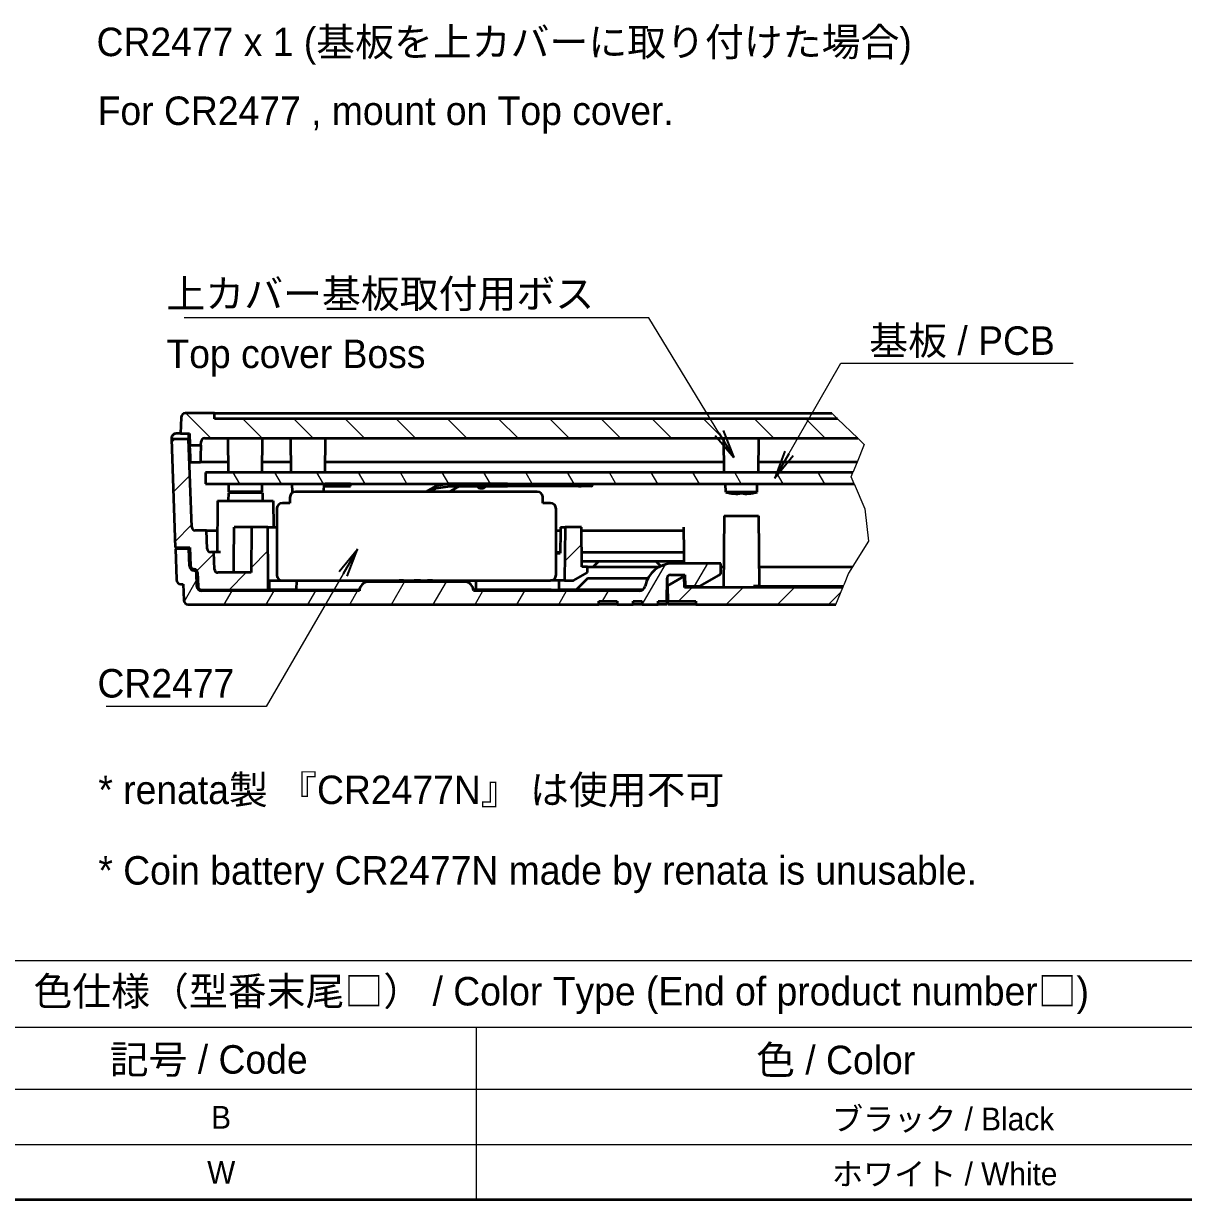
# Model space of a CAD drawing. Header units: millimetres. Extents: x 0 to 2180, y 0 to 422.
# Drawn here: x 158 to 310.6, y 0 to 154.8 of the extents above; entities that cross this region are included whole.
import ezdxf

# ---------------------------------------------------------------- set-up
doc = ezdxf.new("R2010")
doc.units = ezdxf.units.MM
doc.header["$LTSCALE"] = 1.5
for name, color, linetype, lineweight in [('Border (ISO)', 7, 'Continuous', 35), ('Break Line (JIS)', 7, 'Continuous', 18), ('Hatch (ISO)', 1, 'Continuous', 18), ('Symbol (ISO)', 7, 'Continuous', 18), ('Visible (ISO)', 7, 'Continuous', 35)]:
    doc.layers.add(name, color=color, linetype=linetype, lineweight=lineweight)
doc.styles.add('Note Text (TK)', font='MS PGothic.ttf')
doc.styles.add('Note Text (TK2)', font='MS PGothic.ttf')
doc.dimstyles.new('Default - Method 1b (TK)$7', dxfattribs={"dimscale": 1.5, "dimtxt": 2.5, "dimasz": 2.5, "dimexe": 1, "dimexo": 1.5, "dimgap": 1, "dimtad": 1, "dimrnd": 1e-08, "dimdsep": 46, "dimtxsty": 'Note Text (TK)', "dimblk": 'OPEN', "dimcen": 0.09, "dimdle": 5, "dimclrd": 100, "dimclre": 100, "dimclrt": 7, "dimadec": 1, "dimazin": 1, "dimtfac": 1, "dimtmove": 0, "dimatfit": 3, "dimldrblk": 'OPEN', "dimfxl": 1, "dimtolj": 1, "dimlwd": -1, "dimlwe": -1, "dimarcsym": 0})
pattern_1 = [(45, (-21.75, -12), (-3.367596, 3.367596), [])]

# ---------------------------------------------------------------- blocks, each defined once
blk = doc.blocks.new('図面枠 tk図枠')
at = {"layer": 'Border (ISO)'}
blk.add_line((14.5, 8), (405.5, 8), dxfattribs=at)
blk = doc.blocks.new('テーブル1')
at = {"layer": 'Symbol (ISO)'}
for p, q in [((114.5, 28.98), (224.5, 28.98)), ((114.5, 28.98), (114.5, 23.11)), ((224.5, 28.98), (224.5, 23.11)), ((114.5, 23.11), (224.5, 23.11)), ((114.5, 23.11), (114.5, 17.67)), ((159.5, 23.11), (159.5, 17.67)), ((224.5, 23.11), (224.5, 17.67)), ((114.5, 17.67), (224.5, 17.67)), ((114.5, 17.67), (114.5, 8)), ((159.5, 17.67), (159.5, 8)), ((224.5, 17.67), (224.5, 8)), ((114.5, 12.83), (224.5, 12.83)), ((114.5, 8), (224.5, 8))]:
    blk.add_line(p, q, dxfattribs=at)
at = {"layer": 'Symbol (ISO)', "color": 7, "attachment_point": 7}
for s, insert, char_height, style in [('色仕様（型番末尾□） / Color Type (End of product number□)', (120.67, 24.27), 2.5, 'Note Text (TK)'), ('記号 / Code', (127.36, 18.76), 2.5, 'Note Text (TK)'), ('色 / Color', (184.06, 18.76), 2.5, 'Note Text (TK)'), ('B', (136.26, 14.21), 2, 'Note Text (TK2)'), ('\u3000\u3000\u3000\u3000\u3000\u3000\u3000\u3000\u3000\u3000\u3000ブラック / Black', (160.7, 13.86), 2, 'Note Text (TK2)'), ('W', (135.91, 9.39), 2, 'Note Text (TK2)'), ('\u3000\u3000\u3000\u3000\u3000\u3000\u3000\u3000\u3000\u3000\u3000ホワイト / White', (160.7, 9.15), 2, 'Note Text (TK2)')]:
    blk.add_mtext(s, dxfattribs=dict(at, insert=insert, char_height=char_height, style=style))
blk = doc.blocks.new('_Open')
at = {"color": 0, "linetype": 'ByBlock', "lineweight": -2}
for p, q in [((-1, 0.167), (0, 0)), ((-1, -0.167), (0, 0)), ((0, 0), (-1, 0))]:
    blk.add_line(p, q, dxfattribs=at)

msp = doc.modelspace()

# ---------------------------------------------------------------- hatches: boundary and pattern name
at = {"layer": 'Hatch (ISO)'}
h = msp.add_hatch(dxfattribs=at)
h.set_pattern_fill('ANSI31', color=256, scale=38.1, angle=90.00021, style=0)
h.set_pattern_definition([(135.0002, (-21.75, -12), (-3.367584, -3.36761), [])])
edge = h.paths.add_edge_path()
edge.add_line((267.7037, 100.206), (265.066, 102.756))
edge.add_line((265.066, 102.756), (183.0983, 102.756))
edge.add_line((183.0983, 102.756), (183.0721, 103.506))
edge.add_line((183.0721, 103.506), (179.272, 103.506))
edge.add_ellipse((179.272, 102.906), major_axis=(0, 0.6), ratio=1, start_angle=0, end_angle=88)
edge.add_line((178.6724, 102.9269), (178.5983, 100.806))
edge.add_line((178.5983, 100.806), (179.7983, 100.806))
edge.add_line((179.7983, 100.806), (179.8507, 99.306))
edge.add_line((179.8507, 99.306), (181.3019, 99.306))
edge.add_line((181.3019, 99.306), (181.3181, 99.7717))
edge.add_ellipse((181.7678, 99.756), major_axis=(-0.4497, 0.0157), ratio=1, start_angle=272, end_angle=360, ccw=False)
edge.add_line((181.7678, 100.206), (267.7037, 100.206))
h = msp.add_hatch(dxfattribs=at)
h.set_pattern_fill('ANSI31', color=256, scale=38.1, style=0)
h.set_pattern_definition(pattern_1)
edge = h.paths.add_edge_path()
edge.add_line((177.4245, 100.056), (177.9221, 85.806))
edge.add_line((177.9221, 85.806), (179.8459, 85.806))
edge.add_line((179.8459, 85.806), (179.9303, 83.3903))
edge.add_ellipse((180.38, 83.406), major_axis=(-0.4497, -0.0157), ratio=1, start_angle=0, end_angle=88)
edge.add_line((180.38, 82.956), (180.3944, 82.956))
edge.add_ellipse((180.3944, 82.506), major_axis=(0, 0.45), ratio=1, start_angle=272, end_angle=360, ccw=False)
edge.add_line((180.8442, 82.5217), (180.9081, 80.6903))
edge.add_ellipse((181.3578, 80.706), major_axis=(-0.4497, -0.0157), ratio=1, start_angle=0, end_angle=88)
edge.add_line((181.3578, 80.256), (190.1378, 80.256))
edge.add_line((190.1378, 80.256), (190.1483, 81.456))
edge.add_line((190.1483, 81.456), (190.0868, 88.506))
edge.add_line((190.0868, 88.506), (187.9506, 88.506))
edge.add_line((187.9506, 88.506), (187.8983, 82.506))
edge.add_line((187.8983, 82.506), (183.5306, 82.506))
edge.add_ellipse((183.5306, 82.956), major_axis=(0, -0.45), ratio=1, start_angle=272, end_angle=360, ccw=False)
edge.add_line((183.0809, 82.9403), (183.0018, 85.206))
edge.add_line((183.0018, 85.206), (182.5528, 85.206))
edge.add_ellipse((182.5528, 85.656), major_axis=(0, -0.45), ratio=1, start_angle=272, end_angle=360, ccw=False)
edge.add_line((182.1031, 85.6403), (182.0187, 88.056))
edge.add_line((182.0187, 88.056), (180.5295, 88.056))
edge.add_ellipse((180.5295, 88.506), major_axis=(0, -0.45), ratio=1, start_angle=272, end_angle=360, ccw=False)
edge.add_line((180.0797, 88.4903), (179.6758, 100.056))
edge.add_line((179.6758, 100.056), (177.4245, 100.056))
h = msp.add_hatch(dxfattribs=at)
h.set_pattern_fill('ANSI31', color=256, scale=38.1, angle=75.000175, style=0)
h.set_pattern_definition([(120.0002, (-21.75, -12), (-4.12444, -2.38126), [])])
h.paths.add_polyline_path([(267.0736, 95.706), (181.8983, 95.706), (181.8983, 94.206), (197.6483, 94.206), (200.988, 94.206), (214.083, 94.206), (221.6483, 94.206), (267.243, 94.206), (266.8427, 95.137)])
h = msp.add_hatch(dxfattribs=at)
h.set_pattern_fill('ANSI31', color=256, scale=38.1, style=0)
h.set_pattern_definition(pattern_1)
h.paths.add_polyline_path([(229.2098, 88.506), (229.1483, 81.456), (230.3296, 81.456), (232.1483, 82.506), (232.1483, 83.256), (231.3917, 83.256), (231.3459, 88.506)])
h = msp.add_hatch(dxfattribs=at)
h.set_pattern_fill('ANSI31', color=256, scale=38.1, angle=14.999978, style=0)
h.set_pattern_definition([(60, (-21.75, -12), (-4.124445, 2.38125), [])])
edge = h.paths.add_edge_path()
edge.add_ellipse((180.3944, 82.506), major_axis=(0.2998, 0.0105), ratio=1, start_angle=0, end_angle=88)
edge.add_line((180.3944, 82.806), (180.38, 82.806))
edge.add_ellipse((180.38, 83.406), major_axis=(0, -0.6), ratio=1, start_angle=272, end_angle=360, ccw=False)
edge.add_line((179.7804, 83.3851), (179.7011, 85.656))
edge.add_line((179.7011, 85.656), (177.9273, 85.656))
edge.add_line((177.9273, 85.656), (178.0695, 81.5851))
edge.add_ellipse((178.6691, 81.606), major_axis=(-0.5996, -0.0209), ratio=1, start_angle=0, end_angle=88)
edge.add_line((178.6691, 81.006), (178.954, 81.006))
edge.add_line((178.954, 81.006), (179.0281, 78.8851))
edge.add_ellipse((179.6277, 78.906), major_axis=(-0.5996, -0.0209), ratio=1, start_angle=0, end_angle=88)
edge.add_line((179.6277, 78.306), (233.6444, 78.306))
edge.add_line((233.6444, 78.306), (233.6483, 78.756))
edge.add_line((233.6483, 78.756), (236.0483, 78.756))
edge.add_line((236.0483, 78.756), (236.0522, 78.306))
edge.add_line((236.0522, 78.306), (238.1444, 78.306))
edge.add_line((238.1444, 78.306), (238.1483, 78.756))
edge.add_line((238.1483, 78.756), (239.3483, 78.756))
edge.add_line((239.3483, 78.756), (239.3522, 78.306))
edge.add_line((239.3522, 78.306), (241.4444, 78.306))
edge.add_line((241.4444, 78.306), (241.4483, 78.756))
edge.add_line((241.4483, 78.756), (242.5881, 78.756))
edge.add_line((242.5881, 78.756), (242.6143, 81.7599))
edge.add_ellipse((243.0643, 81.756), major_axis=(-0.45, 0.0039), ratio=1, start_angle=270.5, end_angle=360, ccw=False)
edge.add_line((243.0643, 82.206), (244.9733, 82.206))
edge.add_line((244.9733, 82.206), (244.9864, 80.706))
edge.add_line((244.9864, 80.706), (246.9233, 80.706))
edge.add_line((246.9233, 80.706), (249.471, 82.1769))
edge.add_ellipse((249.246, 82.5666), major_axis=(0.225, -0.3897), ratio=1, start_angle=0, end_angle=60.5)
edge.add_line((249.696, 82.5706), (249.6861, 83.706))
edge.add_line((249.6861, 83.706), (243.3953, 83.706))
edge.add_ellipse((243.3953, 79.956), major_axis=(0, 3.75), ratio=1, start_angle=0, end_angle=78.463041)
edge.add_ellipse((238.9862, 80.856), major_axis=(0.7348, -0.15), ratio=1, start_angle=281.536959, end_angle=360, ccw=False)
edge.add_line((238.9862, 80.106), (217.1483, 80.106))
edge.add_line((217.1483, 80.106), (217.1482, 80.1165))
edge.add_ellipse((215.9482, 80.106), major_axis=(1.2, 0.0105), ratio=1, start_angle=0, end_angle=89.5)
edge.add_line((215.9482, 81.306), (203.3483, 81.306))
edge.add_ellipse((203.3483, 80.106), major_axis=(0, 1.2), ratio=1, start_angle=0, end_angle=89.5)
edge.add_line((202.1484, 80.1165), (202.1483, 80.106))
edge.add_line((202.1483, 80.106), (181.3578, 80.106))
edge.add_ellipse((181.3578, 80.706), major_axis=(0, -0.6), ratio=1, start_angle=272, end_angle=360, ccw=False)
edge.add_line((180.7582, 80.6851), (180.6943, 82.5165))
h = msp.add_hatch(dxfattribs=at)
h.set_pattern_fill('ANSI31', color=256, scale=38.1, style=0)
h.set_pattern_definition(pattern_1)
h.paths.add_polyline_path([(264.8178, 78.306), (265.731, 80.556), (244.8983, 80.556), (244.8853, 82.0485), (242.6921, 80.7823), (242.7098, 78.756), (246.3983, 78.756), (246.4022, 78.306)])

# ---------------------------------------------------------------- linework, layer by layer
at = {"layer": 'Break Line (JIS)'}
for p, q in [((264.2902, 103.506), (265.066, 102.756)), ((267.7037, 100.206), (265.066, 102.756)), ((268.5629, 99.3754), (267.6216, 97.056)), ((267.7037, 100.206), (268.153, 99.7717)), ((268.153, 99.7717), (268.5629, 99.3754)), ((267.6216, 97.056), (267.0736, 95.706)), ((266.8427, 95.137), (267.0736, 95.706)), ((267.243, 94.206), (266.8427, 95.137)), ((267.243, 94.206), (268.6648, 90.8987)), ((268.6648, 90.8987), (269.1374, 86.6604)), ((269.1374, 86.6604), (267.2811, 83.6903)), ((267.2811, 83.6903), (267.0096, 83.256)), ((266.4884, 82.422), (265.9073, 80.9903)), ((267.0096, 83.256), (266.4884, 82.422)), ((264.8178, 78.306), (265.731, 80.556)), ((265.7919, 80.706), (265.731, 80.556)), ((265.9073, 80.9903), (265.7919, 80.706))]:
    msp.add_line(p, q, dxfattribs=at)
at = {"layer": 'Visible (ISO)'}
for p, q in [((178.6724, 102.9269), (178.5983, 100.806)), ((183.0721, 103.506), (179.272, 103.506)), ((183.0983, 102.756), (183.0721, 103.506)), ((183.0721, 103.506), (189.3983, 103.506)), ((265.066, 102.756), (183.0983, 102.756)), ((189.3983, 103.506), (264.2902, 103.506)), ((178.5983, 100.806), (178.0196, 100.806)), ((178.5983, 100.806), (179.7983, 100.806)), ((179.6497, 100.806), (179.6699, 100.2269)), ((179.7983, 100.806), (179.8507, 99.306)), ((177.42, 100.1851), (177.4245, 100.056)), ((177.4245, 100.056), (177.9221, 85.806)), ((179.6758, 100.056), (177.4245, 100.056)), ((179.6699, 100.2269), (179.6758, 100.056)), ((180.0797, 88.4903), (179.6758, 100.056)), ((179.8507, 99.306), (181.3019, 99.306)), ((179.904, 97.7798), (179.8507, 99.306)), ((181.3019, 99.306), (181.2486, 97.7798)), ((181.3019, 99.306), (181.3181, 99.7717)), ((181.7678, 100.206), (267.7037, 100.206)), ((184.9376, 95.706), (184.8983, 100.206)), ((189.359, 95.706), (189.3983, 100.206)), ((193.1483, 95.706), (193.109, 100.206)), ((197.6483, 95.706), (197.6876, 100.206)), ((250.1483, 95.706), (250.109, 100.206)), ((254.6483, 95.706), (254.6876, 100.206)), ((179.9292, 97.0579), (179.904, 97.7798)), ((181.2486, 97.7798), (181.2234, 97.0579)), ((179.9294, 97.056), (181.2235, 97.056)), ((184.9258, 97.056), (181.2235, 97.056)), ((189.3983, 97.056), (189.3708, 97.056)), ((193.1365, 97.056), (189.3983, 97.056)), ((250.1365, 97.056), (197.6601, 97.056)), ((267.6216, 97.056), (254.6601, 97.056)), ((267.0736, 95.706), (181.8983, 95.706)), ((181.8983, 95.706), (181.8983, 94.206)), ((181.8983, 94.206), (267.243, 94.206)), ((184.9075, 93.006), (184.8983, 91.956)), ((189.3891, 93.006), (184.9075, 93.006)), ((184.9598, 93.156), (184.9506, 94.206)), ((189.3368, 93.156), (184.9598, 93.156)), ((189.3368, 93.156), (189.3459, 94.206)), ((189.3891, 93.006), (189.3983, 91.956)), ((193.3371, 93.0952), (193.2983, 94.206)), ((193.4525, 93.0952), (193.3371, 93.0952)), ((225.5483, 93.156), (193.7483, 93.156)), ((197.4616, 93.156), (197.4983, 94.206)), ((200.988, 94.206), (197.6483, 94.206)), ((197.6483, 94.206), (197.6483, 93.906)), ((197.6483, 93.906), (200.988, 93.906)), ((200.988, 93.906), (200.988, 94.206)), ((212.2464, 93.9548), (210.8535, 93.156)), ((211.3976, 93.156), (212.2464, 93.6427)), ((213.9168, 94.1943), (212.2464, 93.9548)), ((212.2464, 93.9548), (212.2464, 93.6427)), ((212.2464, 93.6427), (214.0822, 93.9059)), ((213.418, 94.1228), (213.418, 94.206)), ((213.9957, 93.156), (214.9449, 93.7003)), ((221.6483, 94.206), (214.083, 94.206)), ((214.083, 93.906), (221.6483, 93.906)), ((221.6483, 93.906), (221.6483, 94.206)), ((221.9644, 93.906), (221.6483, 93.906)), ((223.3622, 93.906), (221.9644, 93.906)), ((224.6877, 93.906), (223.3622, 93.906)), ((224.6877, 93.906), (224.6877, 94.206)), ((230.5775, 93.906), (224.6877, 93.906)), ((230.9525, 93.906), (230.5775, 93.906)), ((230.9525, 93.906), (231.3275, 93.906)), ((232.6253, 93.906), (231.3275, 93.906)), ((250.3371, 93.0952), (250.2983, 94.206)), ((254.4595, 93.0952), (250.3371, 93.0952)), ((250.9037, 92.9823), (250.9123, 92.9823)), ((252.1769, 92.9823), (252.6196, 92.9823)), ((253.8843, 92.9823), (253.8929, 92.9823)), ((254.4595, 93.0952), (254.4983, 94.206)), ((183.4808, 91.956), (183.4218, 85.206)), ((183.4808, 91.956), (190.8158, 91.956)), ((190.8158, 91.956), (190.8459, 88.506)), ((192.9983, 91.656), (192.0233, 91.656)), ((192.9983, 92.406), (192.9983, 91.656)), ((226.2983, 91.656), (226.2983, 92.406)), ((227.2733, 91.656), (226.2983, 91.656)), ((191.2733, 90.906), (191.2733, 82.206)), ((228.0233, 82.206), (228.0233, 90.906)), ((250.1483, 90.006), (250.0658, 80.556)), ((250.1483, 90.006), (254.6483, 90.006)), ((254.6483, 90.006), (254.7294, 80.706)), ((187.1719, 88.506), (185.6719, 88.506)), ((187.9506, 88.506), (187.1719, 88.506)), ((187.9506, 88.506), (187.8983, 82.506)), ((190.0868, 88.506), (187.9506, 88.506)), ((190.1483, 81.456), (190.0868, 88.506)), ((190.0868, 88.506), (191.2733, 88.506)), ((228.6003, 88.506), (229.2098, 88.506)), ((229.2098, 88.506), (229.1483, 81.456)), ((231.3459, 88.506), (229.2098, 88.506)), ((231.3917, 83.256), (231.3459, 88.506)), ((244.8328, 88.056), (244.829, 88.4903)), ((182.0187, 88.056), (180.5295, 88.056)), ((182.1031, 85.6403), (182.0187, 88.056)), ((182.0187, 88.056), (183.4467, 88.056)), ((228.0233, 88.056), (228.5958, 88.056)), ((231.3499, 88.056), (244.8328, 88.056)), ((244.8539, 85.6403), (244.8328, 88.056)), ((177.9221, 85.806), (179.8459, 85.806)), ((179.7011, 85.656), (177.9273, 85.656)), ((177.9273, 85.656), (178.0695, 81.5851)), ((179.7804, 83.3851), (179.7011, 85.656)), ((179.7011, 85.656), (179.8511, 85.656)), ((179.8459, 85.806), (179.9303, 83.3903)), ((183.0018, 85.206), (182.5528, 85.206)), ((183.0809, 82.9403), (183.0018, 85.206)), ((183.0096, 85.206), (183.0018, 85.206)), ((183.8566, 85.206), (183.0096, 85.206)), ((228.0233, 85.206), (228.567, 85.206)), ((231.3747, 85.206), (244.8577, 85.206)), ((244.8577, 85.206), (244.8539, 85.6403)), ((244.8682, 84.006), (244.8577, 85.206)), ((179.9087, 84.0073), (179.7587, 84.006)), ((228.0233, 85.056), (228.5655, 85.056)), ((231.3852, 84.006), (233.6483, 84.006)), ((233.6483, 84.006), (232.8983, 83.256)), ((233.6483, 84.006), (241.1483, 84.006)), ((241.1483, 84.006), (241.8031, 83.3512)), ((241.1483, 84.006), (244.8682, 84.006)), ((249.6861, 83.706), (243.3953, 83.706)), ((244.8708, 83.706), (244.8682, 84.006)), ((249.696, 82.5706), (249.6861, 83.706)), ((180.38, 82.956), (180.3944, 82.956)), ((180.3944, 82.806), (180.38, 82.806)), ((180.3944, 82.806), (180.7299, 82.806)), ((180.7582, 80.6851), (180.6943, 82.5165)), ((180.8442, 82.5217), (180.9081, 80.6903)), ((187.8983, 82.506), (183.5306, 82.506)), ((230.3296, 81.456), (232.1483, 82.506)), ((232.1483, 83.256), (231.3917, 83.256)), ((232.1483, 82.506), (232.1483, 83.256)), ((232.1483, 83.256), (241.6141, 83.256)), ((244.8853, 82.0485), (242.6921, 80.7823)), ((243.0643, 82.206), (244.9733, 82.206)), ((244.8839, 82.206), (244.8853, 82.0485)), ((244.8983, 80.556), (244.8853, 82.0485)), ((244.9733, 82.206), (244.9864, 80.706)), ((246.9233, 80.706), (249.471, 82.1769)), ((249.69, 83.256), (250.0894, 83.256)), ((254.7072, 83.256), (267.0096, 83.256)), ((178.6691, 81.006), (178.954, 81.006)), ((178.954, 81.006), (179.0281, 78.8851)), ((190.1378, 80.256), (190.1483, 81.456)), ((190.2646, 81.456), (190.1483, 81.456)), ((190.2646, 81.456), (192.0233, 81.456)), ((192.0233, 81.456), (207.3966, 81.456)), ((193.88, 80.256), (193.8943, 81.456)), ((215.9482, 81.306), (203.3483, 81.306)), ((207.9282, 81.456), (207.3966, 81.456)), ((207.9282, 81.456), (209.3484, 81.456)), ((210.1998, 81.456), (209.3484, 81.456)), ((209.6902, 81.456), (209.6915, 81.306)), ((210.1998, 81.456), (211.1211, 81.456)), ((211.7775, 81.456), (211.1211, 81.456)), ((211.7775, 81.456), (227.2733, 81.456)), ((228.4283, 81.456), (227.2733, 81.456)), ((229.1483, 81.456), (228.4283, 81.456)), ((228.4391, 80.256), (228.4283, 81.456)), ((229.1483, 81.456), (230.3296, 81.456)), ((232.1483, 81.756), (230.6483, 80.256)), ((240.1055, 81.756), (232.1483, 81.756)), ((242.5881, 78.756), (242.6143, 81.7599)), ((242.6836, 81.756), (242.6143, 81.756)), ((242.6921, 80.7823), (242.6836, 81.756)), ((242.6921, 80.7823), (242.7098, 78.756)), ((265.731, 80.556), (244.8983, 80.556)), ((244.9864, 80.706), (246.9233, 80.706)), ((254.7818, 80.706), (254.016, 80.706)), ((254.016, 80.556), (254.016, 80.706)), ((254.7818, 80.706), (258.2411, 80.706)), ((258.2411, 80.556), (258.2411, 80.706)), ((258.2411, 80.706), (259.9637, 80.706)), ((259.9637, 80.556), (259.9637, 80.706)), ((259.9637, 80.706), (261.3885, 80.706)), ((261.3885, 80.706), (261.6712, 80.706)), ((261.3885, 80.556), (261.3885, 80.706)), ((261.6712, 80.706), (261.9026, 80.706)), ((261.6712, 80.556), (261.6712, 80.706)), ((261.9026, 80.706), (262.8796, 80.706)), ((261.9026, 80.556), (261.9026, 80.706)), ((262.8796, 80.556), (262.8796, 80.706)), ((262.8796, 80.706), (263.1111, 80.706)), ((263.1111, 80.706), (263.407, 80.706)), ((263.1111, 80.556), (263.1111, 80.706)), ((263.407, 80.706), (263.7125, 80.706)), ((263.407, 80.556), (263.407, 80.706)), ((263.7125, 80.706), (264.4998, 80.706)), ((263.7125, 80.556), (263.7125, 80.706)), ((264.4998, 80.706), (265.3895, 80.706)), ((265.3895, 80.706), (265.6646, 80.706)), ((265.3895, 80.556), (265.3895, 80.706)), ((265.6646, 80.706), (265.7919, 80.706)), ((265.6646, 80.556), (265.6646, 80.706)), ((181.3578, 80.256), (190.1378, 80.256)), ((202.1483, 80.106), (181.3578, 80.106)), ((190.1378, 80.256), (190.2544, 80.256)), ((193.7795, 80.256), (190.2544, 80.256)), ((193.88, 80.256), (193.7795, 80.256)), ((193.88, 80.256), (202.1577, 80.256)), ((202.1484, 80.1165), (202.1483, 80.106)), ((225.8702, 80.256), (217.1388, 80.256)), ((217.1483, 80.106), (217.1482, 80.1165)), ((238.9862, 80.106), (217.1483, 80.106)), ((225.9746, 80.256), (225.8702, 80.256)), ((225.9746, 80.106), (225.9746, 80.256)), ((227.3745, 80.256), (225.9746, 80.256)), ((227.3745, 80.256), (228.4391, 80.256)), ((228.3233, 80.106), (228.3233, 80.256)), ((230.6483, 80.256), (228.4391, 80.256)), ((239.4362, 80.256), (230.6483, 80.256)), ((242.698, 80.106), (242.5999, 80.106)), ((242.6967, 80.256), (242.6012, 80.256)), ((179.6277, 78.306), (233.6444, 78.306)), ((233.6444, 78.306), (233.6483, 78.756)), ((235.1483, 78.306), (233.6444, 78.306)), ((233.6483, 78.756), (236.0483, 78.756)), ((236.0522, 78.306), (235.1483, 78.306)), ((236.0483, 78.756), (236.0522, 78.306)), ((236.0522, 78.306), (238.1444, 78.306)), ((238.1444, 78.306), (238.1483, 78.756)), ((239.3522, 78.306), (238.1444, 78.306)), ((238.1483, 78.756), (239.3483, 78.756)), ((239.3483, 78.756), (239.3522, 78.306)), ((239.3522, 78.306), (241.4444, 78.306)), ((241.4444, 78.306), (241.4483, 78.756)), ((242.5841, 78.306), (241.4444, 78.306)), ((241.4483, 78.756), (242.5881, 78.756)), ((242.5881, 78.756), (242.5841, 78.306)), ((242.7098, 78.756), (246.3983, 78.756)), ((242.7137, 78.306), (242.7098, 78.756)), ((244.8983, 78.306), (242.7137, 78.306)), ((246.4022, 78.306), (244.8983, 78.306)), ((246.3983, 78.756), (246.4022, 78.306)), ((246.4022, 78.306), (264.8178, 78.306))]:
    msp.add_line(p, q, dxfattribs=at)
for centre, radius, start, end in [((179.272, 102.906), 0.6, 90, 178), ((178.0196, 100.206), 0.6, 90, 182), ((181.7678, 99.756), 0.45, 90, 178), ((193.7483, 92.406), 0.75, 90, 180), ((195.3983, 101.856), 9, 256.760419, 257.263784), ((218.1925, 94.356), 0.75, 216.869898, 323.130102), ((225.5483, 92.406), 0.75, 0, 90), ((252.3983, 101.856), 9, 256.760419, 260.340137), ((250.9037, 93.0753), 0.093, 260.340137, 270), ((253.8929, 93.0753), 0.093, 270, 279.659863), ((252.3983, 101.856), 9, 279.659863, 283.239581), ((192.0233, 90.906), 0.75, 90, 180), ((227.2733, 90.906), 0.75, 0, 90), ((180.5295, 88.506), 0.45, 182, 270), ((182.5528, 85.656), 0.45, 182, 270), ((243.3953, 79.956), 3.75, 90, 168.463041), ((180.38, 83.406), 0.6, 182, 270), ((180.38, 83.406), 0.45, 182, 270), ((180.3944, 82.506), 0.45, 2, 90), ((180.3944, 82.506), 0.3, 2, 90), ((183.5306, 82.956), 0.45, 182, 270), ((192.0233, 82.206), 0.75, 180, 270), ((227.2733, 82.206), 0.75, 270, 0), ((243.0643, 81.756), 0.45, 90, 179.5), ((249.246, 82.5666), 0.45, 300, 0.5), ((178.6691, 81.606), 0.6, 182, 270), ((181.3578, 80.706), 0.6, 182, 270), ((181.3578, 80.706), 0.45, 182, 270), ((203.3483, 80.106), 1.2, 90, 179.5), ((215.9482, 80.106), 1.2, 0.5, 90), ((238.9862, 80.856), 0.75, 270, 348.463041), ((179.6277, 78.906), 0.6, 182, 270)]:
    msp.add_arc(centre, radius, start, end, dxfattribs=at)
for centre, major_axis, ratio, start_param, end_param in [((214.083, 93.9045), (-0.603, 0), 0.5, 4.71238898, 4.99164166), ((214.083, 93.9045), (-0.003, 0), 0.5, 4.71238898, 4.99164166), ((215.5944, 93.7003), (-0.7495, -0.1144), 0.24301267, 4.44965829, 5.72252452), ((232.6253, 94.2075), (0, -0.3015), 0.8660254, 0, 1.56582118), ((252.4114, 101.8111), (-8.6254, -2.5175), 0.99586986, 1.11935079, 1.23558593), ((252.9113, 101.8111), (-0.7834, -8.951), 0.0254382, 0.05233953, 0.16857466), ((251.8852, 101.8111), (0.7834, -8.951), 0.0254382, 6.11461065, 6.23084578), ((252.3852, 101.8111), (-8.6254, 2.5175), 0.99586986, 1.90600673, 2.02224186)]:
    msp.add_ellipse(centre, major_axis=major_axis, ratio=ratio, start_param=start_param, end_param=end_param, dxfattribs=at)
for points, knots in [([(179.9292, 97.0579), (179.9292, 97.0566), (179.9293, 97.056), (179.9294, 97.056), (179.9294, 97.056), (179.9294, 97.056)], [-0.07869022564, -0.07869022564, -0.07869022564, -0.07869022564, -0.07521451801, -0.07521451801, -0.07520480199, -0.07520480199, -0.07520480199, -0.07520480199]), ([(252.1409, 92.8713), (252.1402, 92.87), (252.1343, 92.8689), (252.112, 92.8675), (252.0957, 92.8672), (252.0584, 92.8673), (252.035, 92.8677), (251.9876, 92.8692), (251.964, 92.8701), (251.9415, 92.8713)], [0, 0, 0, 0, 0.0051373014, 0.0051373014, 0.0102746029, 0.0102746029, 0.0154129582, 0.0154129582, 0.0198590482, 0.0198590482, 0.0198590482, 0.0198590482]), ([(252.8551, 92.8713), (252.8295, 92.87), (252.8022, 92.8689), (252.7524, 92.8675), (252.7298, 92.8672), (252.6945, 92.8673), (252.6793, 92.8677), (252.6609, 92.8692), (252.6563, 92.8701), (252.6556, 92.8713)], [0, 0, 0, 0, 0.0051371192, 0.0051371192, 0.0102742384, 0.0102742384, 0.0154127759, 0.0154127759, 0.0198590478, 0.0198590478, 0.0198590478, 0.0198590478]), ([(185.5989, 82.506), (185.6038, 82.906), (185.6087, 83.306), (185.6184, 84.106), (185.6233, 84.506), (185.633, 85.306), (185.6378, 85.706), (185.6476, 86.506), (185.6524, 86.906), (185.6622, 87.706), (185.667, 88.106), (185.6719, 88.506)], [0.199387428, 0.199387428, 0.199387428, 0.199387428, 0.279393036, 0.279393036, 0.359398643, 0.359398643, 0.439404251, 0.439404251, 0.519409859, 0.519409859, 0.599415467, 0.599415467, 0.599415467, 0.599415467])]:
    msp.add_open_spline(points, degree=3, knots=knots, dxfattribs=at)
for points, degree in [([(181.2235, 97.056), (181.2233, 97.056), (181.2233, 97.0566), (181.2234, 97.0579)], 3), ([(215.7636, 93.906), (215.7632, 93.906), (215.7627, 93.906), (215.7623, 93.9059)], 3), ([(228.6003, 88.506), (228.5829, 86.7799), (228.5655, 85.056)], 2), ([(190.2646, 81.456), (190.2595, 80.8561), (190.2544, 80.256)], 2), ([(217.5008, 80.256), (217.4997, 80.8561), (217.4986, 81.456)], 2)]:
    msp.add_open_spline(points, degree=degree, dxfattribs=at)

# ---------------------------------------------------------------- block references
at = {"xscale": 1.5, "yscale": 1.5, "zscale": 1.5}
for name in ['図面枠 tk図枠', 'テーブル1']:
    msp.add_blockref(name, (-21.75, -12), dxfattribs=at)

# ---------------------------------------------------------------- texts
at = {"layer": 'Symbol (ISO)', "color": 7, "char_height": 3.75, "attachment_point": 7, "style": 'Note Text (TK)'}
for s, insert in [('CR2477 x 1 (基板を上カバーに取り付けた場合)', (167.5619, 149.3594)), ('For CR2477 , mount on Top cover.', (167.7059, 140.2984))]:
    msp.add_mtext(s, dxfattribs=dict(at, insert=insert))
at = {"layer": 'Symbol (ISO)', "color": 7, "char_height": 3.75, "style": 'Note Text (TK)'}
for s, insert, width, attachment_point, line_spacing_factor in [('\\fＭＳ Ｐゴシック|b0|i0;上カバー基板取付用ボス\\P\\fＭＳ Ｐゴシック|b0|i0;Top cover Boss', (176.7584, 121.0972), 59.736843, 1, 1.265217), ('\\fＭＳ Ｐゴシック|b0|i0;基板 / PCB', (269.229, 114.9206), 28.223684, 1, 1.5), ('\\fＭＳ Ｐゴシック|b0|i0;CR2477', (167.6811, 69.8177), 18.464912, 1, 1.5), ('\\fＭＳ Ｐゴシック|b0|i0;* renata製 『CR2477N』 は使用不可\\P\\fＭＳ Ｐゴシック|b0|i0;* Coin battery CR2477N made by renata is unusable.', (167.7961, 48.0541), 124.078946, 4, 1.695652)]:
    msp.add_mtext(s, dxfattribs=dict(at, insert=insert, width=width, attachment_point=attachment_point, line_spacing_factor=line_spacing_factor))

# ---------------------------------------------------------------- leaders
at = {"layer": 'Symbol (ISO)', "color": 100, "annotation_type": 0, "has_hookline": 1}
for points, hookline_direction, text_width in [([(251.4286, 97.67), (240.2452, 116.0369), (236.4952, 116.0369)], 1, 57.4219), ([(256.8189, 94.921), (265.479, 110.0652), (269.229, 110.0652)], 0, 26.8253), ([(201.8847, 85.5828), (189.896, 64.9055), (186.146, 64.9055)], 1, 17.3011)]:
    msp.add_leader(points, dimstyle='Default - Method 1b (TK)$7', override={"dimgap": 0, "dimtad": 1}, dxfattribs=dict(at, hookline_direction=hookline_direction, text_width=text_width))

doc.saveas('drawing.dxf')
